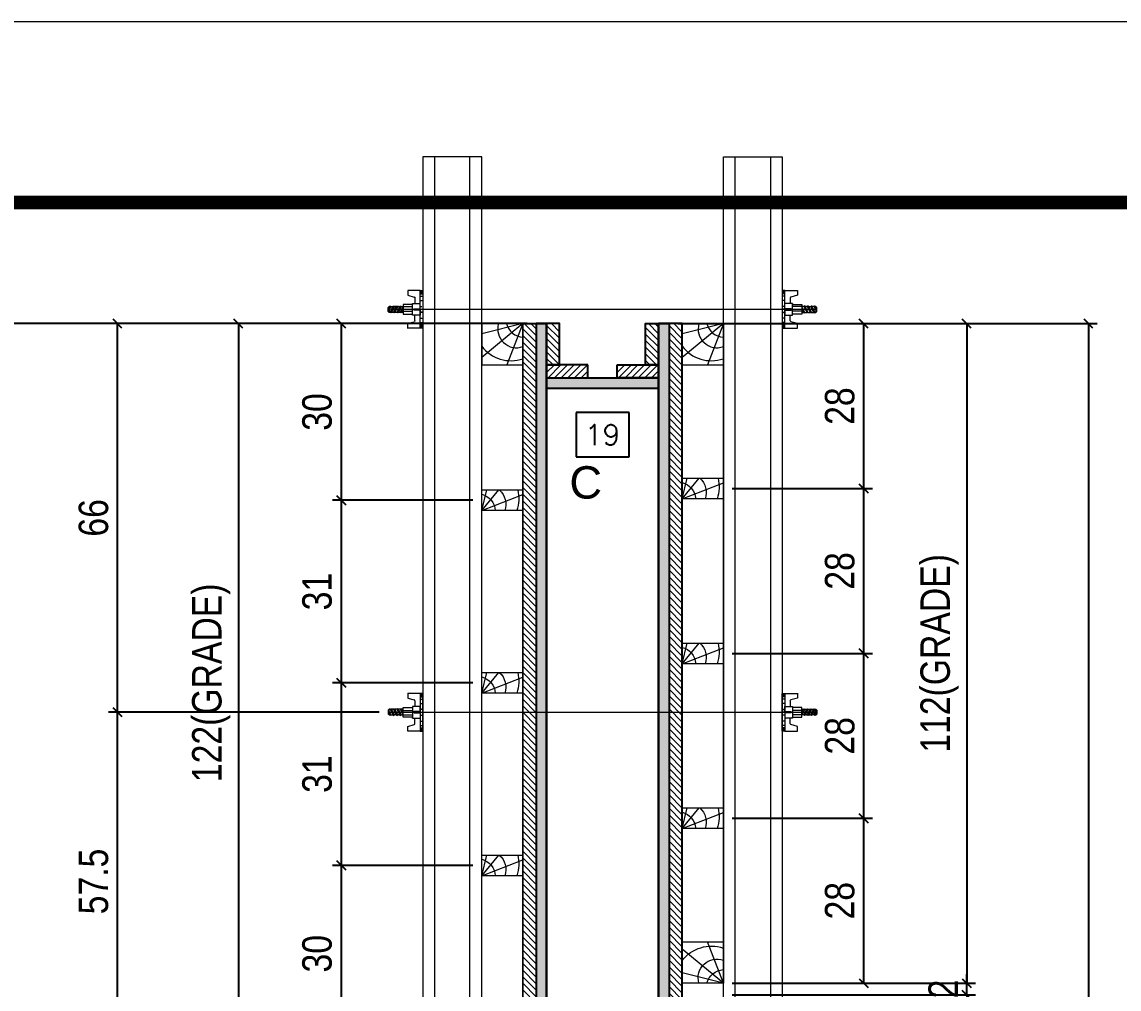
# Model space of a CAD drawing. Extents: x 14400 to 27878, y -21631 to 6985.
# Drawn here: x 19700.4 to 19943.5, y -3566.7 to -3352.4 of the extents above; entities that cross this region are included whole.
import ezdxf
from ezdxf.enums import TextEntityAlignment as Align

# ---------------------------------------------------------------- set-up
doc = ezdxf.new("R2010")
doc.units = 0
doc.linetypes.add('DASHED', pattern=[0.75, 0.5, -0.25])
for name, color, linetype in [('CHAPA', 1, 'Continuous'), ('COTA', 241, 'Continuous'), ('F-PILARES-S', 170, 'Continuous'), ('MEIO_PONT', 93, 'Continuous'), ('SARRAFO', 251, 'Continuous'), ('TEXTO_GERAL', 7, 'Continuous')]:
    doc.layers.add(name, color=color, linetype=linetype)
for name, color, linetype, lineweight in [('Folhas', 255, 'Continuous', 9), ('Hachura', 251, 'Continuous', 9), ('Madeira', 126, 'Continuous', 18), ('Perfil Metálico', 224, 'Continuous', 18), ('SARRAFO DE PRESSAO', 251, 'DASHED', 9)]:
    doc.layers.add(name, color=color, linetype=linetype, lineweight=lineweight)
doc.styles.add('ARIAL', font='arial.ttf')
doc.styles.add('COTA TECNICA 2X', font='techl___.ttf', dxfattribs={"height": 10})
doc.styles.add('ROMANS', font='romans.shx')
doc.dimstyles.new('Cota Seção interna', dxfattribs={"dimtxt": 7, "dimasz": 6, "dimexe": 0.18, "dimexo": 2, "dimgap": -4, "dimtad": 3, "dimdec": 1, "dimlfac": 0.5, "dimzin": 12, "dimdsep": 46, "dimtxsty": 'ROMANS', "dimblk": 'ARCHTICK', "dimcen": 0.09, "dimse1": 1, "dimse2": 1, "dimsd1": 1, "dimsd2": 1, "dimclrd": 180, "dimclre": 5, "dimclrt": 1, "dimadec": 0, "dimazin": 3, "dimtfac": 1, "dimtdec": 1, "dimtofl": 0, "dimtmove": 0, "dimatfit": 3, "dimldrblk": 'ARCHTICK', "dimfxl": 1, "dimtolj": 1, "dimtzin": 0, "dimarcsym": 0})
doc.dimstyles.new('SECAO PILAR', dxfattribs={"dimtxt": 10, "dimasz": 3, "dimexe": 3, "dimexo": 3, "dimgap": 3, "dimtad": 1, "dimdec": 1, "dimlfac": 0.5, "dimzin": 12, "dimdsep": 46, "dimtxsty": 'COTA TECNICA 2X', "dimblk1": 'OBLIQUE', "dimblk2": 'OBLIQUE', "dimsah": 1, "dimcen": 0.9, "dimclrd": 256, "dimclre": 256, "dimclrt": 256, "dimadec": 1, "dimazin": 3, "dimtfac": 1, "dimtdec": 1, "dimtmove": 0, "dimatfit": 3, "dimfxl": 1, "dimtolj": 1, "dimtzin": 12, "dimarcsym": 0})

# ---------------------------------------------------------------- blocks, each defined once
blk = doc.blocks.new('9999999999')
at = {"layer": 'Folhas'}
blk.add_lwpolyline([(98138.98, 34190.21), (99623.98, 34190.21), (99623.98, 35240.21), (98138.98, 35240.21)], close=True, dxfattribs=at)
at = {"layer": 'Folhas', "color": 30, "const_width": 3}
blk.add_lwpolyline([(98213.98, 34230.21), (99583.98, 34230.21), (99583.98, 35200.21), (98213.98, 35200.21)], close=True, dxfattribs=at)
blk = doc.blocks.new('*D1597')
at = {"layer": 'COTA', "color": 180, "lineweight": -2, "transparency": 16777216}
for p, q in [((252.76, 1094.76), (234.76, 1094.76)), ((234.76, 1094.76), (234.76, 1079.76)), ((252.76, 1079.76), (252.76, 1094.76)), ((234.76, 1079.76), (252.76, 1079.76))]:
    blk.add_line(p, q, dxfattribs=at)
at = {"layer": 'Defpoints', "color": 0, "transparency": 16777216}
for p in [(224.76, 1102.99), (262.76, 1102.99), (224.76, 1075.76)]:
    blk.add_point(p, dxfattribs=at)
at = {"layer": 'COTA', "color": 1, "transparency": 16777216, "insert": (243.76, 1087.26), "char_height": 7, "attachment_point": 5, "style": 'ROMANS'}
blk.add_mtext('\\A1;19', dxfattribs=at)
blk = doc.blocks.new('_ArchTick')
at = {"color": 0, "linetype": 'ByBlock', "const_width": 0.15}
blk.add_lwpolyline([(-0.5, -0.5), (0.5, 0.5)], dxfattribs=at)
blk = doc.blocks.new('*D1598')
at = {"layer": 'COTA', "color": 180, "lineweight": -2, "transparency": 16777216}
for p, q in [((254.56, 643.99), (239.56, 643.99)), ((239.56, 643.99), (239.56, 619.99)), ((254.56, 619.99), (254.56, 643.99)), ((239.56, 619.99), (254.56, 619.99))]:
    blk.add_line(p, q, dxfattribs=at)
at = {"layer": 'Defpoints', "color": 0, "transparency": 16777216}
for p in [(224.76, 1102.99), (224.76, 160.99), (258.56, 160.99)]:
    blk.add_point(p, dxfattribs=at)
at = {"layer": 'COTA', "color": 1, "transparency": 16777216, "insert": (247.06, 631.99), "char_height": 7, "attachment_point": 5, "rotation": 90, "style": 'ROMANS'}
blk.add_mtext('\\A1;471', dxfattribs=at)
blk = doc.blocks.new('*D554')
at = {"layer": 'COTA', "color": 180, "lineweight": -2, "transparency": 16777216}
for p, q in [((27369.97, -4992.08), (27354.97, -4992.08)), ((27354.97, -4992.08), (27354.97, -5018.08)), ((27369.97, -5018.08), (27369.97, -4992.08)), ((27354.97, -5018.08), (27369.97, -5018.08))]:
    blk.add_line(p, q, dxfattribs=at)
at = {"layer": 'Defpoints', "color": 0, "transparency": 16777216}
for p in [(27371.42, -4557.28), (27371.42, -5451.28), (27373.97, -5451.28)]:
    blk.add_point(p, dxfattribs=at)
at = {"layer": 'COTA', "color": 1, "transparency": 16777216, "insert": (27362.47, -5005.08), "char_height": 7, "attachment_point": 5, "rotation": 90, "style": 'ROMANS'}
blk.add_mtext('\\A1;447', dxfattribs=at)
blk = doc.blocks.new('PONTALETE')
at = {"layer": 'Madeira'}
for q in [(2.71, 7), (7, 5.76), (7, 1.74)]:
    blk.add_line((0, 0), q, dxfattribs=at)
blk.add_lwpolyline([(0, 0), (7, 0), (7, 7), (0, 7)], close=True, dxfattribs=at)
for centre, radius, start, end in [((2.04, 0.06), 6.23, 37.2818, 109.0913), ((1.09, 0.9), 3.19, 343.603, 109.9847), ((-0.21, -0.78), 3.09, 14.6322, 86.0383)]:
    blk.add_arc(centre, radius, start, end, dxfattribs=at)
blk = doc.blocks.new('_Oblique')
at = {"color": 0, "linetype": 'ByBlock', "lineweight": -2}
blk.add_line((-0.5, -0.5), (0.5, 0.5), dxfattribs=at)
blk = doc.blocks.new('*D1549')
at = {"layer": 'COTA', "lineweight": -2, "transparency": 16777216}
for p, q in [((287.79, 1124.99), (370.5, 1124.99)), ((367.5, 1124.99), (367.5, 900.99)), ((287.82, 900.99), (370.5, 900.99))]:
    blk.add_line(p, q, dxfattribs=at)
at = {"layer": 'Defpoints', "color": 0, "transparency": 16777216}
for p in [(284.79, 1124.99), (284.82, 900.99), (367.5, 900.99)]:
    blk.add_point(p, dxfattribs=at)
at = {"layer": 'COTA', "lineweight": -2, "transparency": 16777216, "xscale": 3, "yscale": 3, "zscale": 3}
for p, rotation in [((367.5, 1124.99), 90), ((367.5, 900.99), 270)]:
    blk.add_blockref('_Oblique', p, dxfattribs=dict(at, rotation=rotation))
at = {"layer": 'COTA', "transparency": 16777216, "insert": (358.28, 1012.99), "char_height": 10, "attachment_point": 5, "rotation": 90, "style": 'COTA TECNICA 2X'}
blk.add_mtext('\\A1;112(GRADE)', dxfattribs=at)
blk = doc.blocks.new('*D1550')
at = {"layer": 'COTA', "lineweight": -2, "transparency": 16777216}
for p, q in [((287.81, 1124.99), (335.5, 1124.99)), ((332.5, 1068.99), (332.5, 1124.99)), ((287.81, 1068.99), (335.5, 1068.99))]:
    blk.add_line(p, q, dxfattribs=at)
at = {"layer": 'Defpoints', "color": 0, "transparency": 16777216}
for p in [(284.81, 1124.99), (332.5, 1124.99), (284.81, 1068.99)]:
    blk.add_point(p, dxfattribs=at)
at = {"layer": 'COTA', "lineweight": -2, "transparency": 16777216, "xscale": 3, "yscale": 3, "zscale": 3}
for p, rotation in [((332.5, 1124.99), 90), ((332.5, 1068.99), 270)]:
    blk.add_blockref('_Oblique', p, dxfattribs=dict(at, rotation=rotation))
at = {"layer": 'COTA', "transparency": 16777216, "insert": (324.4, 1096.99), "char_height": 10, "attachment_point": 5, "rotation": 90, "style": 'COTA TECNICA 2X'}
blk.add_mtext('\\A1;28', dxfattribs=at)
blk = doc.blocks.new('MEIO PONTALETE')
at = {"layer": 'Madeira'}
for q in [(2.71, 7), (3.5, 2.88), (3.5, 0.87)]:
    blk.add_line((0, 0), q, dxfattribs=at)
blk.add_lwpolyline([(0, 0), (3.5, 0), (3.5, 7), (0, 7)], close=True, dxfattribs=at)
for centre, radius, start, end in [((2.04, 0.06), 6.23, 76.4499, 109.0913), ((1.09, 0.9), 3.19, 40.9063, 109.9847), ((-0.21, -0.78), 3.09, 14.6322, 86.0383)]:
    blk.add_arc(centre, radius, start, end, dxfattribs=at)
blk = doc.blocks.new('*D1551')
at = {"layer": 'COTA', "lineweight": -2, "transparency": 16777216}
for p, q in [((199.74, 1124.99), (117.03, 1124.99)), ((120.03, 1124.99), (120.03, 880.99)), ((199.71, 880.99), (117.03, 880.99))]:
    blk.add_line(p, q, dxfattribs=at)
at = {"layer": 'Defpoints', "color": 0, "transparency": 16777216}
for p in [(202.74, 1124.99), (120.03, 880.99), (202.71, 880.99)]:
    blk.add_point(p, dxfattribs=at)
at = {"layer": 'COTA', "lineweight": -2, "transparency": 16777216, "xscale": 3, "yscale": 3, "zscale": 3}
for p, rotation in [((120.03, 1124.99), 90), ((120.03, 880.99), 270)]:
    blk.add_blockref('_Oblique', p, dxfattribs=dict(at, rotation=rotation))
at = {"layer": 'COTA', "transparency": 16777216, "insert": (110.81, 1002.99), "char_height": 10, "attachment_point": 5, "rotation": 90, "style": 'COTA TECNICA 2X'}
blk.add_mtext('\\A1;122(GRADE)', dxfattribs=at)
blk = doc.blocks.new('*D1552')
at = {"layer": 'COTA', "lineweight": -2, "transparency": 16777216}
for p, q in [((199.72, 1064.99), (152.03, 1064.99)), ((155.03, 1002.99), (155.03, 1064.99)), ((199.72, 1002.99), (152.03, 1002.99))]:
    blk.add_line(p, q, dxfattribs=at)
at = {"layer": 'Defpoints', "color": 0, "transparency": 16777216}
for p in [(155.03, 1064.99), (202.72, 1064.99), (202.72, 1002.99)]:
    blk.add_point(p, dxfattribs=at)
at = {"layer": 'COTA', "lineweight": -2, "transparency": 16777216, "xscale": 3, "yscale": 3, "zscale": 3}
for p, rotation in [((155.03, 1064.99), 90), ((155.03, 1002.99), 270)]:
    blk.add_blockref('_Oblique', p, dxfattribs=dict(at, rotation=rotation))
at = {"layer": 'COTA', "transparency": 16777216, "insert": (146.81, 1033.99), "char_height": 10, "attachment_point": 5, "rotation": 90, "style": 'COTA TECNICA 2X'}
blk.add_mtext('\\A1;31', dxfattribs=at)
blk = doc.blocks.new('*D1553')
at = {"layer": 'COTA', "lineweight": -2, "transparency": 16777216}
for p, q in [((199.72, 1124.99), (152.03, 1124.99)), ((155.03, 1064.99), (155.03, 1124.99)), ((199.72, 1064.99), (152.03, 1064.99))]:
    blk.add_line(p, q, dxfattribs=at)
at = {"layer": 'Defpoints', "color": 0, "transparency": 16777216}
for p in [(155.03, 1124.99), (202.72, 1124.99), (202.72, 1064.99)]:
    blk.add_point(p, dxfattribs=at)
at = {"layer": 'COTA', "lineweight": -2, "transparency": 16777216, "xscale": 3, "yscale": 3, "zscale": 3}
for p, rotation in [((155.03, 1124.99), 90), ((155.03, 1064.99), 270)]:
    blk.add_blockref('_Oblique', p, dxfattribs=dict(at, rotation=rotation))
at = {"layer": 'COTA', "transparency": 16777216, "insert": (146.81, 1094.99), "char_height": 10, "attachment_point": 5, "rotation": 90, "style": 'COTA TECNICA 2X'}
blk.add_mtext('\\A1;30', dxfattribs=at)
blk = doc.blocks.new('*D1554')
at = {"layer": 'COTA', "lineweight": -2, "transparency": 16777216}
for p, q in [((199.72, 940.99), (152.03, 940.99)), ((155.03, 880.99), (155.03, 940.99)), ((199.75, 880.99), (152.03, 880.99))]:
    blk.add_line(p, q, dxfattribs=at)
at = {"layer": 'Defpoints', "color": 0, "transparency": 16777216}
for p in [(155.03, 940.99), (202.72, 940.99), (202.75, 880.99)]:
    blk.add_point(p, dxfattribs=at)
at = {"layer": 'COTA', "lineweight": -2, "transparency": 16777216, "xscale": 3, "yscale": 3, "zscale": 3}
for p, rotation in [((155.03, 940.99), 90), ((155.03, 880.99), 270)]:
    blk.add_blockref('_Oblique', p, dxfattribs=dict(at, rotation=rotation))
at = {"layer": 'COTA', "transparency": 16777216, "insert": (146.81, 910.99), "char_height": 10, "attachment_point": 5, "rotation": 90, "style": 'COTA TECNICA 2X'}
blk.add_mtext('\\A1;30', dxfattribs=at)
blk = doc.blocks.new('*D1520')
at = {"layer": 'COTA', "lineweight": -2, "transparency": 16777216}
for p, q in [((199.72, 1002.99), (152.03, 1002.99)), ((155.03, 940.99), (155.03, 1002.99)), ((199.72, 940.99), (152.03, 940.99))]:
    blk.add_line(p, q, dxfattribs=at)
at = {"layer": 'Defpoints', "color": 0, "transparency": 16777216}
for p in [(155.03, 1002.99), (202.72, 1002.99), (202.72, 940.99)]:
    blk.add_point(p, dxfattribs=at)
at = {"layer": 'COTA', "lineweight": -2, "transparency": 16777216, "xscale": 3, "yscale": 3, "zscale": 3}
for p, rotation in [((155.03, 1002.99), 90), ((155.03, 940.99), 270)]:
    blk.add_blockref('_Oblique', p, dxfattribs=dict(at, rotation=rotation))
at = {"layer": 'COTA', "transparency": 16777216, "insert": (146.81, 971.99), "char_height": 10, "attachment_point": 5, "rotation": 90, "style": 'COTA TECNICA 2X'}
blk.add_mtext('\\A1;31', dxfattribs=at)
blk = doc.blocks.new('C')
at = {"layer": 'Hachura', "color": 0}
for p, q in [((0, 3.22), (0, -3.22)), ((0.45, 3.22), (0, 3.22)), ((0.46, 3.16), (0, 3.16)), ((0.46, 3.05), (0, 3.05)), ((0.46, 2.88), (0, 2.88)), ((0, 2.75), (0, -1.16)), ((0.46, 2.65), (0, 2.65)), ((0.46, 2.23), (0, 2.23)), ((0.45, -3.23), (0.45, 3.22)), ((0.45, 3.22), (2.58, 3.22)), ((1.35, 1.94), (1.35, 0.96)), ((2.58, 2.39), (1.47, 2.09)), ((2.58, 3.22), (2.58, 2.39)), ((0.46, 1.51), (0, 1.51)), ((0.39, 0.49), (0.17, 0.49)), ((1.74, 0.97), (0.45, 0.97)), ((1.45, 0.1), (0.45, 0.1)), ((1.74, -0.97), (1.74, 0.97)), ((1.74, 0.97), (1.74, 0.84)), ((1.74, 0.97), (1.74, 0.84)), ((1.74, 0.84), (3.35, 0.84)), ((3.35, 0.45), (1.74, 0.45)), ((3.32, 0.84), (3.32, -0.84)), ((3.35, 0.84), (3.35, -0.84)), ((3.68, 0.45), (3.35, 0.45)), ((3.84, -0.52), (3.35, 0.45)), ((3.35, 0.06), (3.67, -0.57)), ((3.68, 0.45), (4.16, -0.52)), ((3.72, 0.5), (4.25, -0.57)), ((4.37, -0.55), (3.83, 0.53)), ((4.15, 0.45), (3.93, 0.45)), ((4.42, -0.52), (3.93, 0.45)), ((4.15, 0.45), (4.26, 0.45)), ((4.26, 0.45), (4.74, -0.52)), ((4.3, 0.5), (4.83, -0.57)), ((4.95, -0.55), (4.41, 0.53)), ((4.51, 0.45), (4.84, 0.45)), ((5, -0.52), (4.51, 0.45)), ((4.84, 0.45), (5.32, -0.52)), ((4.88, 0.5), (5.41, -0.57)), ((5.53, -0.55), (4.99, 0.53)), ((5.58, -0.52), (5.09, 0.45)), ((5.42, 0.45), (5.09, 0.45)), ((5.58, -0.52), (5.09, 0.45)), ((5.42, 0.45), (5.74, -0.19)), ((5.46, 0.5), (5.74, -0.07)), ((5.74, 0.19), (5.57, 0.53)), ((5.74, 0.32), (5.68, 0.45)), ((5.68, 0.45), (5.74, 0.45)), ((5.74, 0.45), (5.9, 0.29)), ((5.74, 0.45), (5.74, -0.52)), ((5.9, -0.36), (5.9, 0.29)), ((0.45, 0), (0, 0)), ((0.46, -1.52), (0, -1.52)), ((0.08, -0.48), (0.29, -0.48)), ((0.29, -0.48), (0.4, -0.48)), ((0.45, 0), (0.45, -0.97)), ((0.45, -0.16), (1.45, -0.16)), ((0.45, -0.65), (0.45, -0.32)), ((0.45, -3.23), (0.45, -0.65)), ((0.45, -0.97), (1.74, -0.97)), ((1.35, -1.94), (1.35, -0.97)), ((3.35, -0.32), (1.74, -0.32)), ((3.35, -0.84), (1.74, -0.84)), ((3.35, -0.07), (3.58, -0.52)), ((3.35, -0.52), (3.58, -0.52)), ((3.84, -0.52), (4.16, -0.52)), ((4.42, -0.52), (4.74, -0.52)), ((4.63, -0.52), (4.74, -0.52)), ((5, -0.52), (5.32, -0.52)), ((5.58, -0.52), (5.74, -0.52)), ((5.74, -0.52), (5.9, -0.36)), ((5.74, -0.52), (5.74, -0.52)), ((0.46, -2.23), (0, -2.23)), ((0.46, -2.65), (0, -2.65)), ((0.46, -2.88), (0, -2.88)), ((0.46, -3.05), (0, -3.05)), ((0.46, -3.16), (0, -3.16)), ((0, -3.22), (2.57, -3.22)), ((2.58, -2.39), (1.47, -2.1)), ((2.58, -3.23), (2.58, -2.39))]:
    blk.add_line(p, q, dxfattribs=at)
for centre, radius, start, end in [((1.52, 1.94), 0.161, 104.7436, 180), ((1.44, -0.03), 0.129, 272.695, 87.305), ((3.81, 0.39), 0.143, 25.5688, 154.4312), ((4.39, 0.39), 0.143, 25.5688, 154.4312), ((4.97, 0.39), 0.143, 25.5688, 154.4312), ((5.55, 0.39), 0.143, 25.5688, 154.4312), ((0.17, -0.37), 0.174, 221.744, 317.8592), ((3.71, -0.4), 0.174, 222.1408, 318.256), ((4.29, -0.4), 0.174, 222.1408, 318.256), ((4.87, -0.4), 0.174, 222.1408, 318.256), ((5.45, -0.4), 0.174, 222.1408, 318.256), ((5.61, -0.4), 0.174, 317.8592, 318.256), ((1.52, -1.94), 0.161, 180, 255.2564)]:
    blk.add_arc(centre, radius, start, end, dxfattribs=at)
blk = doc.blocks.new('*D1536')
at = {"layer": 'COTA', "linetype": 'ByBlock', "lineweight": -2, "transparency": 16777216}
for p, q in [((269.36, 1124.99), (411.88, 1124.99)), ((408.88, 1124.99), (408.88, 216.99)), ((265.76, 216.99), (411.88, 216.99))]:
    blk.add_line(p, q, dxfattribs=at)
at = {"layer": 'Defpoints', "color": 0, "linetype": 'ByBlock', "transparency": 16777216}
for p in [(266.36, 1124.99), (262.76, 216.99), (408.88, 216.99)]:
    blk.add_point(p, dxfattribs=at)
at = {"layer": 'COTA', "linetype": 'ByBlock', "lineweight": -2, "transparency": 16777216, "xscale": 3, "yscale": 3, "zscale": 3}
for p, rotation in [((408.88, 1124.99), 90), ((408.88, 216.99), 270)]:
    blk.add_blockref('_Oblique', p, dxfattribs=dict(at, rotation=rotation))
at = {"layer": 'COTA', "linetype": 'ByBlock', "transparency": 16777216, "insert": (400.77, 670.99), "char_height": 10, "attachment_point": 5, "rotation": 90, "style": 'COTA TECNICA 2X'}
blk.add_mtext('\\A1;454 PAINEL', dxfattribs=at)
blk = doc.blocks.new('*D1537')
at = {"layer": 'COTA', "linetype": 'ByBlock', "lineweight": -2, "transparency": 16777216}
for p, q in [((218.16, 1124.99), (22.19, 1124.99)), ((25.19, 1124.99), (25.19, 160.99)), ((199.76, 160.99), (22.19, 160.99))]:
    blk.add_line(p, q, dxfattribs=at)
at = {"layer": 'Defpoints', "color": 0, "linetype": 'ByBlock', "transparency": 16777216}
for p in [(221.16, 1124.99), (25.19, 160.99), (202.76, 160.99)]:
    blk.add_point(p, dxfattribs=at)
at = {"layer": 'COTA', "linetype": 'ByBlock', "lineweight": -2, "transparency": 16777216, "xscale": 3, "yscale": 3, "zscale": 3}
for p, rotation in [((25.19, 1124.99), 90), ((25.19, 160.99), 270)]:
    blk.add_blockref('_Oblique', p, dxfattribs=dict(at, rotation=rotation))
at = {"layer": 'COTA', "linetype": 'ByBlock', "transparency": 16777216, "insert": (17.1, 642.99), "char_height": 10, "attachment_point": 5, "rotation": 90, "style": 'COTA TECNICA 2X'}
blk.add_mtext('\\A1;482 PAINEL', dxfattribs=at)
blk = doc.blocks.new('*D1555')
at = {"layer": 'COTA', "lineweight": -2, "transparency": 16777216}
for p, q in [((287.81, 1068.99), (335.5, 1068.99)), ((332.5, 1012.99), (332.5, 1068.99)), ((287.81, 1012.99), (335.5, 1012.99))]:
    blk.add_line(p, q, dxfattribs=at)
at = {"layer": 'Defpoints', "color": 0, "transparency": 16777216}
for p in [(284.81, 1068.99), (332.5, 1068.99), (284.81, 1012.99)]:
    blk.add_point(p, dxfattribs=at)
at = {"layer": 'COTA', "lineweight": -2, "transparency": 16777216, "xscale": 3, "yscale": 3, "zscale": 3}
for p, rotation in [((332.5, 1068.99), 90), ((332.5, 1012.99), 270)]:
    blk.add_blockref('_Oblique', p, dxfattribs=dict(at, rotation=rotation))
at = {"layer": 'COTA', "transparency": 16777216, "insert": (324.4, 1040.99), "char_height": 10, "attachment_point": 5, "rotation": 90, "style": 'COTA TECNICA 2X'}
blk.add_mtext('\\A1;28', dxfattribs=at)
blk = doc.blocks.new('*D1556')
at = {"layer": 'COTA', "lineweight": -2, "transparency": 16777216}
for p, q in [((287.81, 956.99), (335.5, 956.99)), ((332.5, 900.99), (332.5, 956.99)), ((287.78, 900.99), (335.5, 900.99))]:
    blk.add_line(p, q, dxfattribs=at)
at = {"layer": 'Defpoints', "color": 0, "transparency": 16777216}
for p in [(284.81, 956.99), (332.5, 956.99), (284.78, 900.99)]:
    blk.add_point(p, dxfattribs=at)
at = {"layer": 'COTA', "lineweight": -2, "transparency": 16777216, "xscale": 3, "yscale": 3, "zscale": 3}
for p, rotation in [((332.5, 956.99), 90), ((332.5, 900.99), 270)]:
    blk.add_blockref('_Oblique', p, dxfattribs=dict(at, rotation=rotation))
at = {"layer": 'COTA', "transparency": 16777216, "insert": (324.4, 928.99), "char_height": 10, "attachment_point": 5, "rotation": 90, "style": 'COTA TECNICA 2X'}
blk.add_mtext('\\A1;28', dxfattribs=at)
blk = doc.blocks.new('*D1557')
at = {"layer": 'COTA', "lineweight": -2, "transparency": 16777216}
for p, q in [((287.81, 1012.99), (335.5, 1012.99)), ((332.5, 956.99), (332.5, 1012.99)), ((287.81, 956.99), (335.5, 956.99))]:
    blk.add_line(p, q, dxfattribs=at)
at = {"layer": 'Defpoints', "color": 0, "transparency": 16777216}
for p in [(284.81, 1012.99), (332.5, 1012.99), (284.81, 956.99)]:
    blk.add_point(p, dxfattribs=at)
at = {"layer": 'COTA', "lineweight": -2, "transparency": 16777216, "xscale": 3, "yscale": 3, "zscale": 3}
for p, rotation in [((332.5, 1012.99), 90), ((332.5, 956.99), 270)]:
    blk.add_blockref('_Oblique', p, dxfattribs=dict(at, rotation=rotation))
at = {"layer": 'COTA', "transparency": 16777216, "insert": (324.4, 984.99), "char_height": 10, "attachment_point": 5, "rotation": 90, "style": 'COTA TECNICA 2X'}
blk.add_mtext('\\A1;28', dxfattribs=at)
blk = doc.blocks.new('*D1583')
at = {"layer": 'COTA', "lineweight": -2, "transparency": 16777216}
for p, q in [((367.5, 900.99), (367.5, 903.99)), ((287.81, 900.99), (370.5, 900.99)), ((367.5, 896.99), (367.5, 900.99)), ((287.81, 896.99), (370.5, 896.99)), ((367.5, 896.99), (367.5, 893.99))]:
    blk.add_line(p, q, dxfattribs=at)
at = {"layer": 'Defpoints', "color": 0, "transparency": 16777216}
for p in [(284.81, 900.99), (367.5, 900.99), (284.81, 896.99)]:
    blk.add_point(p, dxfattribs=at)
at = {"layer": 'COTA', "lineweight": -2, "transparency": 16777216, "xscale": 3, "yscale": 3, "zscale": 3}
for p, rotation in [((367.5, 900.99), 270), ((367.5, 896.99), 90)]:
    blk.add_blockref('_Oblique', p, dxfattribs=dict(at, rotation=rotation))
at = {"layer": 'COTA', "transparency": 16777216, "insert": (359.5, 898.99), "char_height": 10, "attachment_point": 5, "rotation": 90, "style": 'COTA TECNICA 2X'}
blk.add_mtext('\\A1;2', dxfattribs=at)
blk = doc.blocks.new('*D1596')
at = {"layer": 'COTA', "lineweight": -2, "transparency": 16777216}
for p, q in [((167.92, 993.05), (75.95, 993.05)), ((78.95, 877.99), (78.95, 993.05)), ((167.92, 877.99), (75.95, 877.99))]:
    blk.add_line(p, q, dxfattribs=at)
at = {"layer": 'Defpoints', "color": 0, "transparency": 16777216}
for p in [(78.95, 993.05), (170.92, 993.05), (170.92, 877.99)]:
    blk.add_point(p, dxfattribs=at)
at = {"layer": 'COTA', "lineweight": -2, "transparency": 16777216, "xscale": 3, "yscale": 3, "zscale": 3}
for p, rotation in [((78.95, 993.05), 90), ((78.95, 877.99), 270)]:
    blk.add_blockref('_Oblique', p, dxfattribs=dict(at, rotation=rotation))
at = {"layer": 'COTA', "transparency": 16777216, "insert": (70.84, 935.52), "char_height": 10, "attachment_point": 5, "rotation": 90, "style": 'COTA TECNICA 2X'}
blk.add_mtext('\\A1;57.5', dxfattribs=at)
blk = doc.blocks.new('*D1591')
at = {"layer": 'COTA', "lineweight": -2, "transparency": 16777216}
for p, q in [((199.72, 1124.99), (75.95, 1124.99)), ((78.95, 993.05), (78.95, 1124.99)), ((167.92, 993.05), (75.95, 993.05))]:
    blk.add_line(p, q, dxfattribs=at)
at = {"layer": 'Defpoints', "color": 0, "transparency": 16777216}
for p in [(78.95, 1124.99), (202.72, 1124.99), (170.92, 993.05)]:
    blk.add_point(p, dxfattribs=at)
at = {"layer": 'COTA', "lineweight": -2, "transparency": 16777216, "xscale": 3, "yscale": 3, "zscale": 3}
for p, rotation in [((78.95, 1124.99), 90), ((78.95, 993.05), 270)]:
    blk.add_blockref('_Oblique', p, dxfattribs=dict(at, rotation=rotation))
at = {"layer": 'COTA', "transparency": 16777216, "insert": (70.85, 1059.02), "char_height": 10, "attachment_point": 5, "rotation": 90, "style": 'COTA TECNICA 2X'}
blk.add_mtext('\\A1;66', dxfattribs=at)
blk = doc.blocks.new('A$C81a2738f')
at = {"layer": 'Hachura'}
h = blk.add_hatch(dxfattribs=at)
h.set_pattern_fill('ANSI31', color=256, scale=0.5, angle=270, style=0)
h.set_pattern_definition([(315, (22943.6141, -8374.4874), (1.12253202, 1.12253202), [])])
h.paths.add_polyline_path([(221.14, 160.99), (216.74, 160.99), (216.76, 1124.99), (221.16, 1124.99)])
h = blk.add_hatch(color=256, dxfattribs=at)
h.dxf.hatch_style = 1
h.paths.add_polyline_path([(224.76, 160.99), (224.76, 1124.99), (221.16, 1124.99), (221.16, 160.99)])
h = blk.add_hatch(dxfattribs=at)
h.set_pattern_fill('ANSI31', color=256, scale=0.5, angle=270, style=0)
h.set_pattern_definition([(315, (22935.6141, -8323.4874), (1.12253202, 1.12253202), [])])
h.paths.add_polyline_path([(229.16, 1110.99), (224.76, 1110.99), (224.76, 1124.99), (229.16, 1124.99)])
h = blk.add_hatch(dxfattribs=at)
h.set_pattern_fill('ANSI31', color=256, scale=0.5, angle=270, style=0)
h.set_pattern_definition([(315, (22923.6141, -8323.4874), (1.12253202, 1.12253202), [])])
h.paths.add_polyline_path([(258.36, 1110.99), (262.76, 1110.99), (262.76, 1124.99), (258.36, 1124.99)])
h = blk.add_hatch(color=256, dxfattribs=at)
h.dxf.hatch_style = 1
h.paths.add_polyline_path([(262.76, 216.99), (266.36, 216.99), (266.36, 1124.99), (262.76, 1124.99)])
h.paths.add_polyline_path([(266.36, 212.59), (262.76, 212.59), (262.76, 210.99), (266.36, 210.99)])
h = blk.add_hatch(dxfattribs=at)
h.set_pattern_fill('ANSI31', color=256, scale=0.5, angle=270, style=0)
h.set_pattern_definition([(315, (22931.6141, -8374.4874), (1.12253202, 1.12253202), [])])
h.paths.add_polyline_path([(266.36, 216.99), (270.76, 216.99), (270.76, 1124.99), (266.36, 1124.99)])
h.paths.add_polyline_path([(270.76, 212.59), (266.36, 212.59), (266.36, 210.99), (270.76, 210.99)])
h = blk.add_hatch(dxfattribs=at)
h.set_pattern_fill('ANSI31', color=256, scale=0.5, angle=360, style=0)
h.set_pattern_definition([(45, (9177.7578, 23710.2726), (-1.12253202, 1.12253202), [])])
h.paths.add_polyline_path([(224.76, 1106.59), (224.76, 1110.99), (238.76, 1110.99), (238.76, 1106.59)])
h = blk.add_hatch(dxfattribs=at)
h.set_pattern_fill('ANSI31', color=256, scale=0.5, angle=360, style=0)
h.set_pattern_definition([(45, (9165.7578, 23710.2726), (-1.12253202, 1.12253202), [])])
h.paths.add_polyline_path([(262.76, 1106.59), (262.76, 1110.99), (248.76, 1110.99), (248.76, 1106.59)])
h = blk.add_hatch(color=256, dxfattribs=at)
h.dxf.hatch_style = 1
h.paths.add_polyline_path([(262.76, 1106.59), (262.76, 1102.99), (224.76, 1102.99), (224.76, 1106.59)])
at = {"layer": 'CHAPA'}
for points in [[(224.76, 160.99), (224.76, 1124.99), (221.16, 1124.99), (221.16, 160.99)], [(262.76, 216.99), (262.76, 1124.99), (266.36, 1124.99), (266.36, 216.99)], [(262.76, 1106.59), (262.76, 1102.99), (224.76, 1102.99), (224.76, 1106.59)]]:
    blk.add_lwpolyline(points, close=True, dxfattribs=at)
at = {"layer": 'F-PILARES-S', "linetype": 'Continuous'}
blk.add_lwpolyline([(224.76, 160.99), (700.76, 160.99), (700.76, 208.99), (262.76, 208.99), (262.76, 1102.99), (224.76, 1102.99), (224.76, 160.99)], dxfattribs=at)
at = {"layer": 'Hachura'}
for p, q in [((171.92, 1129.86), (316.28, 1129.86)), ((171.24, 992.99), (316.28, 992.99))]:
    blk.add_line(p, q, dxfattribs=at)
blk.add_lwpolyline([(216.72, 1124.99), (221.16, 1124.99), (221.16, 160.99), (216.72, 160.99)], close=True, dxfattribs=at)
at = {"layer": 'Madeira'}
for points in [[(202.72, 1124.99), (216.72, 1124.99), (216.72, 880.99), (202.72, 880.99)], [(270.81, 1124.99), (284.81, 1124.99), (284.81, 900.99), (270.81, 900.99)]]:
    blk.add_lwpolyline(points, close=True, dxfattribs=at)
at = {"layer": 'Perfil Metálico'}
for points in [[(202.72, 1181.64), (182.72, 1181.64), (182.72, 99.54), (202.72, 99.54)], [(186.72, 99.54), (198.72, 99.54), (198.72, 1181.64), (186.72, 1181.64)], [(284.81, 1181.64), (304.81, 1181.64), (304.81, 216.99), (284.81, 216.99)], [(300.81, 216.99), (288.81, 216.99), (288.81, 1181.64), (300.81, 1181.64)]]:
    blk.add_lwpolyline(points, close=True, dxfattribs=at)
at = {"layer": 'SARRAFO'}
blk.add_line((270.76, 216.99), (270.81, 1124.99), dxfattribs=at)
for points in [[(216.72, 1124.99), (224.76, 1124.99), (224.76, 160.99), (216.76, 160.99)], [(270.81, 1124.99), (262.76, 1124.99), (262.76, 216.99), (270.76, 216.99)]]:
    blk.add_lwpolyline(points, dxfattribs=at)
for points in [[(224.76, 1124.99), (224.76, 1110.99), (229.16, 1110.99), (229.16, 1124.99)], [(262.76, 1124.99), (262.76, 1110.99), (258.36, 1110.99), (258.36, 1124.99)], [(238.76, 1110.99), (224.76, 1110.99), (224.76, 1106.59), (238.76, 1106.59)], [(248.76, 1110.99), (262.76, 1110.99), (262.76, 1106.59), (248.76, 1106.59)]]:
    blk.add_lwpolyline(points, close=True, dxfattribs=at)
at = {"layer": 'Hachura', "linetype": 'Continuous', "yscale": 2, "zscale": 2}
for p, xscale in [((182.72, 1129.86), -2), ((304.81, 1129.86), 2)]:
    blk.add_blockref('C', p, dxfattribs=dict(at, xscale=xscale))
at = {"layer": 'Hachura', "linetype": 'Continuous', "yscale": 2, "zscale": 2, "rotation": 180}
for p, xscale in [((182.72, 992.98), 2), ((304.81, 992.98), -2)]:
    blk.add_blockref('C', p, dxfattribs=dict(at, xscale=xscale))
at = {"layer": 'MEIO_PONT'}
for name, p, xscale, yscale, zscale, rotation in [('PONTALETE', (216.72, 1124.99), 2, 2, 2, 180), ('PONTALETE', (284.81, 1124.99), 2, 2, 2, 180), ('MEIO PONTALETE', (270.81, 1065.49), -1.999999997962732, 1.999999997962732, 1.999999997962732, 270), ('MEIO PONTALETE', (202.72, 1061.49), -1.999999997962732, 1.999999997962732, 1.999999997962732, 270), ('MEIO PONTALETE', (270.81, 1009.49), -1.999999997962732, 1.999999997962732, 1.999999997962732, 270), ('MEIO PONTALETE', (202.72, 999.49), -1.999999997962732, 1.999999997962732, 1.999999997962732, 270), ('MEIO PONTALETE', (270.81, 953.49), -1.999999997962732, 1.999999997962732, 1.999999997962732, 270), ('MEIO PONTALETE', (202.72, 937.49), -1.999999997962732, 1.999999997962732, 1.999999997962732, 270)]:
    blk.add_blockref(name, p, dxfattribs=dict(at, xscale=xscale, yscale=yscale, zscale=zscale, rotation=rotation))
at = {"layer": 'MEIO_PONT', "xscale": -2, "yscale": 2, "zscale": 2}
blk.add_blockref('PONTALETE', (284.81, 900.99), dxfattribs=at)
at = {"layer": 'TEXTO_GERAL', "style": 'ARIAL'}
blk.add_text('C', height=11, dxfattribs=at).set_placement((238.06, 1071.06), align=Align.MIDDLE_CENTER)
at = {"layer": 'COTA', "linetype": 'ByBlock'}
for base, p1, p2, picture, middle in [((25.19, 160.99), (221.16, 1124.99), (202.76, 160.99), '*D1537', (17.1, 642.99)), ((408.88, 216.99), (266.36, 1124.99), (262.76, 216.99), '*D1536', (400.77, 670.99))]:
    dim = blk.add_linear_dim(base=base, p1=p1, p2=p2, angle=270, text='<> PAINEL', dimstyle='SECAO PILAR', override={"dimtmove": 1}, dxfattribs=at)
    dim.commit()
    dim.dimension.update_dxf_attribs({"geometry": picture, "text_midpoint": middle})
at = {"layer": 'COTA'}
for base, p1, p2, picture, middle in [((78.95, 1124.99), (170.92, 993.05), (202.72, 1124.99), '*D1591', (70.85, 1059.02)), ((78.95, 993.05), (170.92, 877.99), (170.92, 993.05), '*D1596', (70.84, 935.52))]:
    dim = blk.add_linear_dim(base=base, p1=p1, p2=p2, angle=90, dimstyle='SECAO PILAR', override={"dimtmove": 1}, dxfattribs=at)
    dim.commit()
    dim.dimension.update_dxf_attribs({"geometry": picture, "text_midpoint": middle})
for base, p1, p2, picture, middle in [((120.03, 880.99), (202.74, 1124.99), (202.71, 880.99), '*D1551', (110.81, 1002.99)), ((367.5, 900.99), (284.79, 1124.99), (284.82, 900.99), '*D1549', (358.28, 1012.99))]:
    dim = blk.add_linear_dim(base=base, p1=p1, p2=p2, angle=90, text='<>(GRADE)', dimstyle='SECAO PILAR', dxfattribs=at)
    dim.commit()
    dim.dimension.update_dxf_attribs({"geometry": picture, "text_midpoint": middle})
for base, p1, p2, dimstyle, picture, middle in [((155.03, 1124.99), (202.72, 1064.99), (202.72, 1124.99), 'SECAO PILAR', '*D1553', (146.81, 1094.99)), ((332.5, 1124.99), (284.81, 1068.99), (284.81, 1124.99), 'SECAO PILAR', '*D1550', (324.4, 1096.99)), ((258.56, 160.99), (224.76, 1102.99), (224.76, 160.99), 'Cota Seção interna', '*D1598', (247.06, 631.99)), ((332.5, 1068.99), (284.81, 1012.99), (284.81, 1068.99), 'SECAO PILAR', '*D1555', (324.4, 1040.99)), ((155.03, 1064.99), (202.72, 1002.99), (202.72, 1064.99), 'SECAO PILAR', '*D1552', (146.81, 1033.99)), ((332.5, 1012.99), (284.81, 956.99), (284.81, 1012.99), 'SECAO PILAR', '*D1557', (324.4, 984.99)), ((155.03, 1002.99), (202.72, 940.99), (202.72, 1002.99), 'SECAO PILAR', '*D1520', (146.81, 971.99)), ((332.5, 956.99), (284.78, 900.99), (284.81, 956.99), 'SECAO PILAR', '*D1556', (324.4, 928.99)), ((155.03, 940.99), (202.75, 880.99), (202.72, 940.99), 'SECAO PILAR', '*D1554', (146.81, 910.99))]:
    dim = blk.add_linear_dim(base=base, p1=p1, p2=p2, angle=90, dimstyle=dimstyle, dxfattribs=at)
    dim.commit()
    dim.dimension.update_dxf_attribs({"geometry": picture, "text_midpoint": middle})
dim = blk.add_linear_dim(base=(224.76, 1075.76), p1=(262.76, 1102.99), p2=(224.76, 1102.99), dimstyle='Cota Seção interna', dxfattribs=at)
dim.commit()
dim.dimension.update_dxf_attribs({"geometry": '*D1597', "text_midpoint": (243.76, 1087.26)})
dim = blk.add_linear_dim(base=(265.32, 208.99), p1=(262.76, 1102.99), p2=(262.76, 208.99), angle=90, dimstyle='Cota Seção interna', dxfattribs=at)
dim.commit()
dim.dimension.update_dxf_attribs({"geometry": '*D554', "text_midpoint": (265.32, 655.19), "dimtype": 128, "insert": (-27108.65, 5660.28)})
dim = blk.add_linear_dim(base=(367.5, 900.99), p1=(284.81, 896.99), p2=(284.81, 900.99), angle=90, dimstyle='SECAO PILAR', dxfattribs=at)
dim.commit()
dim.dimension.update_dxf_attribs({"geometry": '*D1583', "text_midpoint": (367.5, 898.99), "dimtype": 160})

msp = doc.modelspace()

# ---------------------------------------------------------------- block references
at = {"xscale": 0.6523048931579974, "yscale": 0.6523048931579974, "zscale": 0.6523048931579974}
msp.add_blockref('A$C81a2738f', (19670.04, -4153.13), dxfattribs=at)
at = {"layer": 'SARRAFO DE PRESSAO', "color": 6, "linetype": 'ByBlock'}
msp.add_blockref('9999999999', (-78970.51, -38592.65), dxfattribs=at)

doc.saveas('drawing.dxf')
